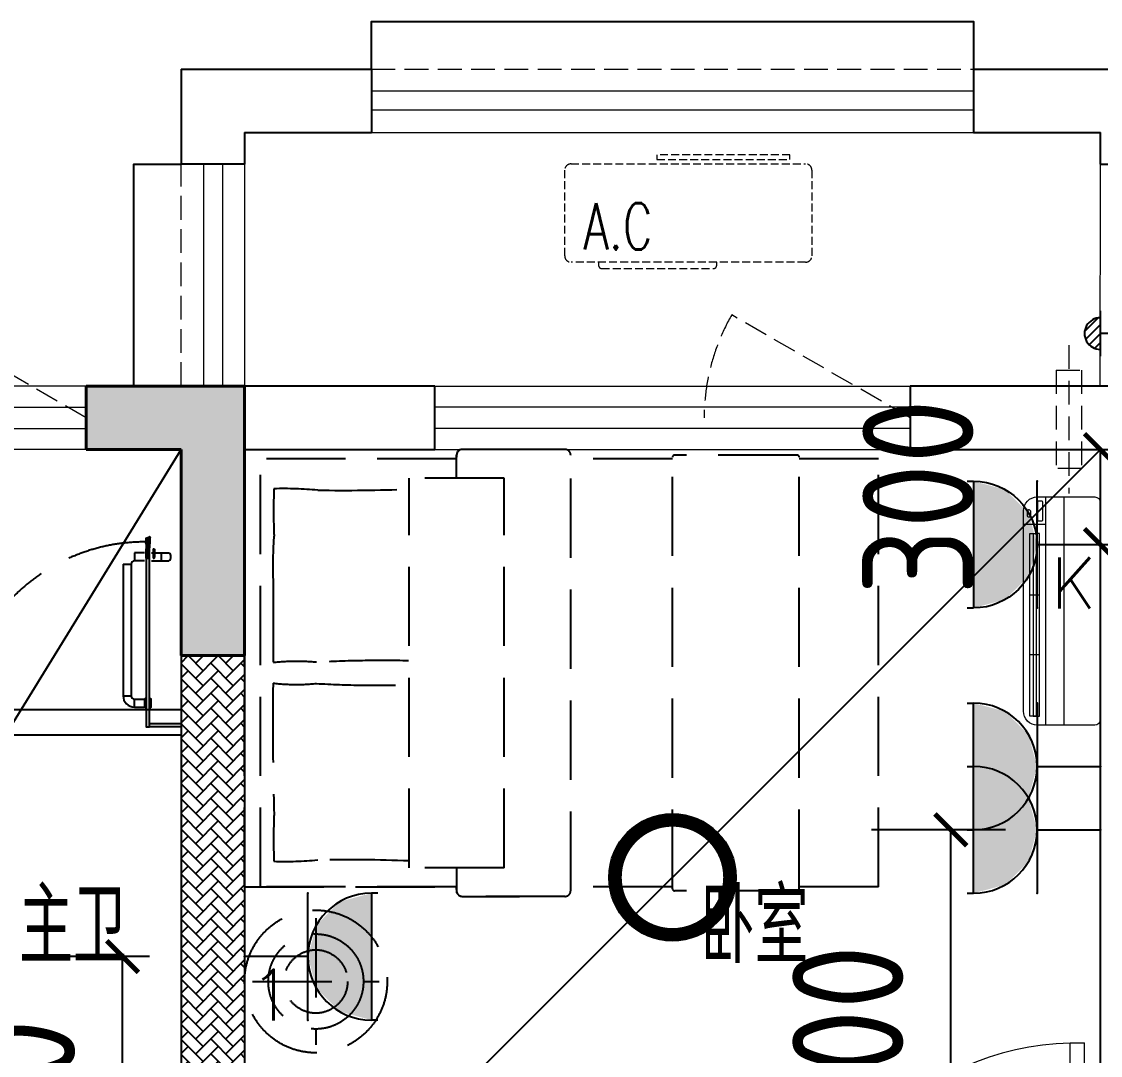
# Model space of a CAD drawing. Extents: x 3753737 to 4713801, y -857380 to 24339.
# Drawn here: x 4210310 to 4213713, y -702235 to -698973 of the extents above; entities that cross this region are included whole.
import ezdxf
from ezdxf.enums import TextEntityAlignment as Align

# ---------------------------------------------------------------- set-up
doc = ezdxf.new("R2010")
doc.units = 0
doc.header["$LTSCALE"] = 1000
doc.header["$MEASUREMENT"] = 0
for name, pattern in [('A户型$0$DASH', [0.35, 0.25, -0.1]), ('DASH', [0.35, 0.25, -0.1]), ('HIDDEN', [0.375, 0.25, -0.125])]:
    doc.linetypes.add(name, pattern=pattern)
doc.layers.get('0').update_dxf_attribs({"linetype": 'CONTINUOUS'})
doc.layers.get('Defpoints').update_dxf_attribs({"linetype": 'CONTINUOUS'})
for name, color, linetype in [('!!电气', 1, 'CONTINUOUS'), ('5fur', 175, 'CONTINUOUS'), ('EQUIP-插座', 3, 'CONTINUOUS'), ('EQUIP-照明', 3, 'CONTINUOUS'), ('IP-bath&kitchen-JOHNSON', 4, 'CONTINUOUS'), ('LVTRY', 252, 'CONTINUOUS'), ('P-bath&kitchen-JOHNSON', 4, 'CONTINUOUS'), ('VPIPE-凝结', 150, 'CONTINUOUS'), ('WALL', 252, 'CONTINUOUS'), ('保温', 6, 'CONTINUOUS'), ('看线', 185, 'CONTINUOUS')]:
    doc.layers.add(name, color=color, linetype=linetype)
for name, color, linetype, lineweight in [('COLUMN', 252, 'CONTINUOUS', 40), ('PUB_HATCH', 8, 'CONTINUOUS', 9), ('PUB_TEXT', 7, 'CONTINUOUS', 20), ('WINDOW', 146, 'CONTINUOUS', 20), ('平面-栏杆', 56, 'CONTINUOUS', 15), ('平面-看线', 252, 'CONTINUOUS', 15), ('平面-空调室内机', 176, 'CONTINUOUS', 9), ('平面-空调预留孔', 252, 'CONTINUOUS', 15)]:
    doc.layers.add(name, color=color, linetype=linetype, lineweight=lineweight)
doc.styles.add('_TCH_DIM', font='SIMPLEX', dxfattribs={"bigfont": 'GBCBIG'})
doc.styles.add('_TEL_DIM', font='SIMPLEX', dxfattribs={"width": 0.8, "height": 3.5, "bigfont": 'HZTXT'})
doc.styles.get("Standard").update_dxf_attribs({"font": 'gbenor.shx', "bigfont": 'gbcbig.shx'})
doc.dimstyles.get("Standard").update_dxf_attribs({"dimscale": 100, "dimtxt": 3.5, "dimasz": 1, "dimexe": 2.5, "dimexo": 3, "dimgap": 1.5, "dimtad": 1, "dimdec": 0, "dimzin": 0, "dimdsep": 46, "dimtxsty": 'Standard', "dimblk": 'ARCHTICK', "dimcen": 0.09, "dimadec": 0, "dimazin": 0, "dimtfac": 1, "dimtdec": 0, "dimtix": 1, "dimtmove": 2, "dimatfit": 3, "dimfxl": 1, "dimtolj": 1, "dimtzin": 0, "dimarcsym": 0})

# ---------------------------------------------------------------- blocks, each defined once
blk = doc.blocks.new('rrrrrrrrrrrra')
at = {"color": 8}
for p, q in [((252.6, 483.7), (-87.4, 483.7)), ((-112.4, 458.7), (-112.4, 324.3)), ((277.6, 324.3), (277.6, 458.7)), ((-112.4, 324.3), (-63.7, -103.4)), ((277.6, 324.3), (227.5, -115.6)), ((-59.1, 271.1), (224.3, 271.1)), ((-20.6, 232.4), (-34.2, 153.6)), ((185.8, 232.4), (-20.6, 232.4)), ((185.8, 232.4), (199.4, 153.6)), ((191.3, 200.5), (-26.1, 200.5))]:
    blk.add_line(p, q, dxfattribs=at)
for centre, radius, start, end in [((-87.4, 458.7), 25, 90, 180), ((252.6, 458.7), 25, 0, 90), ((-59.1, 324.3), 53.3, 180, 270), ((224.3, 324.3), 53.3, 270, 0), ((-322.6, 209.8), 293.8, 333.5369, 351.4828), ((487.8, 209.8), 293.8, 188.5172, 206.4631), ((149, -3.2), 224.1, 158.5202, 180), ((16.2, -3.2), 224.1, 0, 21.4798), ((83.8, -63.6), 152.8, 195.0773, 340.1181)]:
    blk.add_arc(centre, radius, start, end, dxfattribs=at)
blk = doc.blocks.new('A$C1E0F638F')
for points in [[(499.7, 435.1), (499.7, 85.1), (0, 85.1), (0, 435.1)], [(269.9, 30), (229.9, 30), (229.9, 195), (269.9, 195)], [(119.9, 0), (179.9, 0), (179.9, 60), (119.9, 60)], [(146.9, 55), (152.9, 55), (152.9, 5), (146.9, 5)], [(379.9, 0), (319.9, 0), (319.9, 60), (379.9, 60)], [(352.9, 55), (346.9, 55), (346.9, 5), (352.9, 5)], [(229.9, 30), (269.9, 30), (269.9, 10), (229.9, 10)]]:
    blk.add_lwpolyline(points, close=True)
blk.add_lwpolyline([(269.9, 60), (279.9, 60), (279.9, 0), (219.9, 0), (219.9, 60), (229.9, 60)])
blk.add_circle((249.9, 236.3), 26)
blk = doc.blocks.new('$lvtry$00000171')
for p, q in [((-74.2, 10.6), (-10.6, 74.2)), ((-69.8, -27.4), (27.4, 69.8)), ((-53, -53), (53, 53)), ((-27.4, -69.8), (69.8, 27.4)), ((10.6, -74.2), (74.2, -10.6))]:
    blk.add_line(p, q)
blk.add_circle((0, 0), 75)
blk.add_point((0, 0))
blk = doc.blocks.new('A$C5DCB2F21')
at = {"layer": 'IP-bath&kitchen-JOHNSON', "color": 8}
for p, q in [((73.6, 0), (-73.6, 0)), ((-10.5, -173.5), (-10.5, -49.3)), ((10.6, -173.5), (10.6, -49.3)), ((-68.3, -213.2), (-157.7, -275)), ((68.2, -213.2), (157.6, -275)), ((-0.1, -261.4), (-0.1, -424.7))]:
    blk.add_line(p, q, dxfattribs=at)
blk.add_lwpolyline([(73.6, 0), (73.6, -15.8), (-73.6, -15.8), (-73.6, 0)], dxfattribs=at)
for points in [[(-26.3, -30.7, -0.364142), (-37.8, -15.8, -0.020495)], [(-10.5, -49.4, 0.214893), (-26.3, -30.7, 7.649644)], [(10.6, -49.3, -0.21439), (26.3, -30.7, -7.649644)], [(26.3, -30.7, 0.364142), (37.8, -15.8, 0.020495)]]:
    blk.add_lwpolyline(points, format="xyb", dxfattribs=at)
blk.add_arc((0, -173.5), 10.5, 180, 0, dxfattribs=at)
for centre, major_axis, ratio, start_param, end_param in [((0, -181.3), (53.6, 0), 0.987577, 1.76809, 7.656688), ((0, -178.8), (-51, 0), 0.990052, -1.36297, 4.504563), ((0, -177.8), (-26.8, 0), 0.994812, -1.167677, 4.309269), ((-12.4, -164.7), (0, 1.43), 0.85, -1.570796, 4.712389), ((12.5, -164.7), (0, 1.43), 0.85, 4.712389, 10.995574), ((-12.4, -189.2), (0, 1.43), 0.85, 4.712389, 10.995574), ((12.5, -189.2), (0, 1.43), 0.85, 4.712389, 10.995574)]:
    blk.add_ellipse(centre, major_axis=major_axis, ratio=ratio, start_param=start_param, end_param=end_param, dxfattribs=at)
blk = doc.blocks.new('GDGDRGDGRD')
blk.add_hatch(color=252).paths.add_polyline_path([(491782.3, 524769), (491781.2, 524771.8), (491772.9, 524768.4), (491774, 524765.6)])
at = {"color": 252}
for p, q in [((491771.2, 524768.2), (491783, 524773.1)), ((491771.9, 524767.9), (491772.4, 524768.2)), ((491772, 524751.9), (491774.2, 524751.4)), ((491774.2, 524751.4), (491772.1, 524751.5)), ((491782.8, 524759.9), (491772.3, 524759.9)), ((491772.4, 524768.2), (491773.7, 524764.9)), ((491782.8, 524761.2), (491772.4, 524761.2)), ((491772.6, 524759.9), (491772.6, 524740.3)), ((491773.7, 524764.9), (491783, 524768.8)), ((491777.6, 524770.8), (491777.6, 524731.7)), ((491783.2, 524752), (491781, 524751.5)), ((491781, 524751.5), (491783.1, 524751.5)), ((491781.6, 524772), (491783.3, 524772.7)), ((491781.6, 524772), (491783, 524768.8)), ((491782.6, 524759.9), (491782.6, 524738.5))]:
    blk.add_line(p, q, dxfattribs=at)
for centre, radius, start, end in [((491783.7, 524755), 13.5, 155.1524, 208.9779), ((491771.6, 524767.3), 1, 111.5266, 175.7652), ((491791.1, 524766.6), 20.5, 177.9915, 196.9003), ((491772.1, 524767.5), 0.5, 112.733, 178.0542), ((491791.1, 524766.7), 19.5, 177.4658, 196.2484), ((491786.2, 524755.4), 14.6, 161.8973, 193.7147), ((491772.3, 524748.7), 0.5, 208.9779, 24.2283), ((491781.4, 524752.8), 9.42, 188.0154, 204.2283), ((491782.7, 524748.6), 0.5, 155.4186, 330.1502), ((491771.6, 524753.7), 11.7, 335.4186, 349.5177), ((491806.6, 524764.1), 24, 160.7609, 187.0487), ((491771.3, 524755.4), 12.4, 343.9451, 21.3478), ((491783.4, 524772), 1.17, 340.0401, 112.533), ((491771.5, 524755), 13.4, 330.1502, 25.0815), ((491783.5, 524772.2), 0.5, 340.7609, 112.533), ((491803.9, 524764.6), 20.6, 160.0401, 190.8473)]:
    blk.add_arc(centre, radius, start, end, dxfattribs=at)
blk.add_open_spline([(491772.6, 524740.3), (491773.5, 524739.5), (491775.3, 524737.9), (491778.5, 524741.7), (491781, 524739.7), (491782.6, 524738.5)], degree=3, knots=[0, 0, 0, 0, 3.066329, 6.218313, 11.124135, 11.124135, 11.124135, 11.124135])
at = {"layer": 'IP-bath&kitchen-JOHNSON', "color": 252}
for p, q in [((490532.6, 524228.1), (491882.6, 524228.1)), ((490532.6, 524193.1), (491182.6, 524193.1)), ((490532.6, 524183.1), (491182.6, 524183.1)), ((491182.6, 524183.1), (491182.6, 524193.1)), ((491882.6, 524183.1), (491782.6, 524183.1)), ((491782.6, 524173.1), (491782.6, 524183.1)), ((491882.6, 524173.1), (491782.6, 524173.1)), ((490532.6, 524148.1), (491882.6, 524148.1))]:
    blk.add_line(p, q, dxfattribs=at)
for points in [[(490532.6, 525048.5), (490532.6, 524148.1), (490282.6, 524148.1)], [(490482.6, 525048.5), (490482.6, 524248.1), (490282.6, 524248.1)]]:
    blk.add_lwpolyline(points, dxfattribs=at)
at = {"layer": 'LVTRY', "color": 252}
blk.add_lwpolyline([(490882.6, 522448.5), (490282.6, 522448.5), (490282.6, 523348.5), (490882.6, 523348.5)], close=True, dxfattribs=at)
at = {"layer": 'P-bath&kitchen-JOHNSON', "color": 252}
for p, q in [((491735.2, 524722.6), (491735.2, 524697.2)), ((491766.9, 524722.6), (491735.2, 524722.6)), ((491772.5, 524735.5), (491778.8, 524735.5)), ((491772.5, 524705.5), (491772.5, 524735.5)), ((491775.4, 524735.5), (491777.7, 524733.2)), ((491775.4, 524716.5), (491775.4, 524735.5)), ((491775.4, 524724.6), (491775.4, 524705.5)), ((491777.7, 524718), (491777.7, 524733.2)), ((491777.7, 524718), (491777.7, 524707.8)), ((491778.8, 524735.5), (491780.5, 524733.8)), ((491778.8, 524733.2), (491778.8, 524735.5)), ((491780.5, 524733.2), (491780.5, 524733.8)), ((491788.8, 524722.6), (491843.5, 524722.6)), ((491794.2, 524735.5), (491797.1, 524735.5)), ((491794.2, 524735.5), (491794.2, 524705.5)), ((491797.1, 524735.5), (491799.4, 524733.2)), ((491797.1, 524735.5), (491797.1, 524718.1)), ((491797.1, 524705.5), (491797.1, 524723)), ((491799.4, 524707.9), (491799.4, 524733.2)), ((491820.4, 524697.2), (491820.4, 524722.6)), ((491699.5, 524686.9), (491699.5, 524271.2)), ((491699.5, 524686.9), (491724.8, 524686.9)), ((491724.8, 524686.9), (491724.8, 524271.2)), ((491766.9, 524697.2), (491735.2, 524697.2)), ((491772.5, 524705.5), (491778.8, 524705.5)), ((491775.4, 524705.5), (491777.7, 524707.8)), ((491778.8, 524707.8), (491778.8, 524705.5)), ((491778.8, 524705.5), (491780.5, 524707.3)), ((491780.5, 524707.8), (491780.5, 524707.3)), ((491788.8, 524697.2), (491843.5, 524697.2)), ((491794.2, 524705.5), (491797.1, 524705.5)), ((491797.1, 524705.5), (491799.4, 524707.9)), ((491699.5, 524271.2), (491724.8, 524271.2)), ((491735.2, 524235.5), (491735.2, 524260.8)), ((491735.2, 524260.8), (491766.9, 524260.8)), ((491735.2, 524235.5), (491766.9, 524235.5)), ((491769.2, 524263.1), (491766.9, 524260.8)), ((491766.9, 524260.8), (491766.9, 524235.5)), ((491769.2, 524233.2), (491766.9, 524235.5)), ((491769.2, 524263.1), (491769.2, 524233.2)), ((491772, 524263.1), (491769.2, 524263.1)), ((491772, 524233.2), (491769.2, 524233.2)), ((491772, 524263.1), (491772, 524233.2)), ((491783.6, 524263.1), (491786.4, 524263.1)), ((491783.6, 524233.2), (491783.6, 524263.1)), ((491783.6, 524233.2), (491786.4, 524233.2)), ((491786.4, 524233.2), (491786.4, 524263.1)), ((491786.4, 524263.1), (491788.2, 524261.4)), ((491788.2, 524234.9), (491788.2, 524261.4))]:
    blk.add_line(p, q, dxfattribs=at)
blk.add_lwpolyline([(491782.6, 524173.1), (491782.6, 524759.9), (491772.6, 524759.9), (491772.6, 524173.2)], close=True, dxfattribs=at)
at = {"layer": 'P-bath&kitchen-JOHNSON', "color": 252, "linetype": 'DASH'}
blk.add_arc((491768.7, 524170.7), 586.2, 89.7967, 179.3922, dxfattribs=at)
at = {"layer": 'P-bath&kitchen-JOHNSON', "color": 252}
blk.add_arc((491834.9, 524709.9), 15.3, 304.053, 55.9616, dxfattribs=at)
for centre, major_axis, start_param, end_param in [((491735.2, 524686.9), (0, 10.4), 0, 1.570796), ((491735.2, 524271.2), (0, 35.7), 1.570796, 3.141593), ((491735.2, 524271.2), (0, 10.4), 1.570796, 3.141593)]:
    blk.add_ellipse(centre, major_axis=major_axis, ratio=1, start_param=start_param, end_param=end_param, dxfattribs=at)
at = {"layer": 'IP-bath&kitchen-JOHNSON', "color": 252, "rotation": 90.008488524447}
blk.add_blockref('A$C5DCB2F21', (490532.6, 524673.5), dxfattribs=at)
at = {"layer": 'LVTRY', "color": 252, "xscale": -0.6666666667107826, "yscale": 0.6666666667107826}
for p in [(490662.6, 524918.5), (490412.6, 524018.5)]:
    blk.add_blockref('$lvtry$00000171', p, dxfattribs=at)
at = {"layer": 'LVTRY', "color": 252, "extrusion": (0, 0, -1), "xscale": -1, "zscale": -1, "rotation": 270}
blk.add_blockref('rrrrrrrrrrrra', (-490766.3, 523665.7), dxfattribs=at)
at = {"layer": 'LVTRY', "color": 252, "xscale": -1, "rotation": 270}
blk.add_blockref('A$C1E0F638F', (490347.5, 522648.8), dxfattribs=at)
blk = doc.blocks.new('GFDGFSDFGD')
at = {"layer": 'PUB_HATCH'}
blk.add_hatch(color=256, dxfattribs=at).paths.add_polyline_path([(422016.7, 373023.7), (422016.7, 372823.7), (422316.6, 372823.7), (422316.6, 372173.7), (422516.6, 372173.7), (422516.6, 373023.7)])
at = {"layer": 'COLUMN', "color": 252}
for p, q in [((422016.7, 373023.7), (422016.7, 372823.7)), ((422516.6, 373023.7), (422016.7, 373023.7)), ((422516.6, 372173.7), (422516.6, 373023.7)), ((422016.7, 372823.7), (422316.6, 372823.7)), ((422316.6, 372823.7), (422316.6, 372173.7)), ((422316.6, 372173.7), (422516.6, 372173.7))]:
    blk.add_line(p, q, dxfattribs=at)
blk = doc.blocks.new('A$C001338C2')
at = {"color": 8}
for p, q in [((845, 303.6), (55, 303.6)), ((109.1, 214.8), (109.1, 303.6)), ((0, 248.6), (0, 22)), ((900, 22), (900, 248.6)), ((22, 0), (878, 0))]:
    blk.add_line(p, q, dxfattribs=at)
at = {"color": 8, "lineweight": 5}
for p, q in [((864.6, 278.7), (144.5, 278.7)), ((144.5, 278.7), (144.5, 265.8)), ((387, 278.7), (144.5, 278.7)), ((144.5, 278.7), (144.5, 252.9)), ((144.5, 265.8), (864.6, 265.8)), ((387, 239.9), (387, 278.7)), ((864.6, 278.7), (622, 278.7)), ((622, 278.7), (622, 239.9)), ((864.6, 252.9), (864.6, 278.7)), ((864.6, 265.8), (864.6, 239.9)), ((900, 214.8), (0, 214.8)), ((144.5, 239.9), (144.5, 252.9)), ((144.5, 252.9), (864.6, 252.9)), ((864.6, 239.9), (144.5, 239.9)), ((622, 239.9), (387, 239.9)), ((900, 143.2), (0, 143.2))]:
    blk.add_line(p, q, dxfattribs=at)
at = {"color": 8}
for points in [[(73.1, 275), (56.8, 275, -0.414214), (51.3, 280.5), (51.3, 283.4, -0.414214), (56.8, 288.9), (73.1, 288.9, -0.414214), (78.6, 283.4), (78.6, 280.5, -0.414214)], [(89.2, 226.4), (22.2, 226.4, -0.414214), (16.7, 231.9), (16.7, 243.1, -0.414214), (22.2, 248.6), (89.2, 248.6, -0.414214), (94.7, 243.1), (94.7, 231.9, -0.414214)]]:
    blk.add_lwpolyline(points, format="xyb", close=True, dxfattribs=at)
for centre, radius, start, end in [((55, 248.6), 55, 90, 180), ((845, 248.6), 55, 360, 90), ((22, 22), 22, 180, 270), ((878, 22), 22, 270, 360)]:
    blk.add_arc(centre, radius, start, end, dxfattribs=at)
blk = doc.blocks.new('dongkong')
at = {"layer": '平面-空调预留孔', "color": 8, "linetype": 'HIDDEN', "ltscale": 0.3}
for p, q in [((-603796, 210899.9), (-603796, 210431.5)), ((-603836, 210821), (-603836, 210510.8)), ((-603836, 210821), (-603756, 210821)), ((-603756, 210821), (-603756, 210510.8))]:
    blk.add_line(p, q, dxfattribs=at)
blk.add_lwpolyline([(-603756, 210510.8), (-603836, 210510.8)], dxfattribs=at)
blk = doc.blocks.new('rtyryrtyeeretee')
at = {"layer": '平面-空调预留孔', "color": 252, "linetype": 'DASH', "ltscale": 0.1}
for p, q in [((669748.9, 343882), (669748.9, 343872)), ((669758.9, 343862), (670111.7, 343862)), ((670121.7, 343872), (670121.7, 343882))]:
    blk.add_line(p, q, dxfattribs=at)
blk.add_lwpolyline([(670402, 343882), (669662, 343882, -0.414214), (669642, 343902), (669642, 344172, -0.414214), (669662, 344192), (670402, 344192, -0.414214), (670422, 344172), (670422, 343902, -0.414214)], format="xyb", close=True, dxfattribs=at)
blk.add_lwpolyline([(670352.8, 344221.1), (669933, 344221.1), (669933, 344206), (670352.8, 344206)], close=True, dxfattribs=at)
for centre, start, end in [((669758.9, 343872), 180, 270), ((670111.7, 343872), 270, 0)]:
    blk.add_arc(centre, 10, start, end, dxfattribs=at)
at = {"layer": '平面-空调预留孔', "color": 252, "linetype": 'DASH', "ltscale": 0.1, "style": '_TCH_DIM', "width": 0.705882}
blk.add_text('A.C', height=146.88, dxfattribs=at).set_placement((669701.4, 343921.6))
blk = doc.blocks.new('A$C7A951E79')
at = {"layer": 'LVTRY'}
for p, q in [((0, -71.2), (0, 71.5)), ((-7.1, 49.5), (-49.5, 7.1)), ((0, 28.3), (-46.5, -18.3)), ((0, 0), (-35.4, -35.4)), ((0, -28.3), (-18.3, -46.5))]:
    blk.add_line(p, q, dxfattribs=at)
blk.add_arc((0, 0.2), 49.9, 89.9757, 269.9757, dxfattribs=at)
blk.add_point((0, 0), dxfattribs=at)
blk = doc.blocks.new('A$C42425DA4')
blk.add_blockref('A$C7A951E79', (0, 0))
blk = doc.blocks.new('FGDGDGRDGRRD')
at = {"layer": '5fur', "color": 252, "linetype": 'A户型$0$DASH'}
for p, q in [((421904.6, 370545.9, 0), (421902.2, 370528.3, 0)), ((421904.6, 370545.9, 0), (421902.2, 370528.3, 0)), ((421903.7, 370468.3, 0), (421903.7, 370540.3, 0)), ((421903.7, 370468.3, 0), (421903.7, 370540.3, 0)), ((421906.6, 370552, 0), (421904.6, 370545.9, 0)), ((421906.6, 370552, 0), (421904.6, 370545.9, 0)), ((421913.2, 370556.9, 0), (421906.6, 370552, 0)), ((421913.2, 370556.9, 0), (421906.6, 370552, 0)), ((421921.7, 370558.3, 0), (421913.2, 370556.9, 0)), ((421921.7, 370558.3, 0), (421913.2, 370556.9, 0)), ((422102.6, 370558.3, 0), (421921.7, 370558.3, 0)), ((422245.7, 370558.3, 0), (421921.7, 370558.3, 0)), ((422102.6, 370558.3, 0), (421921.7, 370558.3, 0)), ((422245.7, 370558.3, 0), (421921.7, 370558.3, 0)), ((422263.7, 369166.3, 0), (422263.7, 370540.3, 0)), ((422263.7, 369166.3, 0), (422263.7, 370540.3, 0)), ((422584.8, 369172.3, 0), (422584.8, 370534.3, 0)), ((422584.8, 369172.3, 0), (422584.8, 370534.3, 0)), ((422978.8, 370540.3, 0), (422590.8, 370540.3, 0)), ((422978.8, 370540.3, 0), (422590.8, 370540.3, 0)), ((422984.8, 369172.3, 0), (422984.8, 370534.3, 0)), ((422984.8, 369172.3, 0), (422984.8, 370534.3, 0)), ((421234.8, 370528.3, 0), (421234.8, 369178.3, 0)), ((421234.8, 369178.3, 0), (421234.8, 370528.3, 0)), ((421903.7, 370528.3, 0), (421234.8, 370528.3, 0)), ((421234.8, 370528.3, 0), (421234.8, 369178.3, 0)), ((421234.8, 369178.3, 0), (421234.8, 370528.3, 0)), ((421903.7, 370528.3, 0), (421234.8, 370528.3, 0)), ((421284.8, 369178.3, 0), (421284.8, 370528.3, 0)), ((421284.8, 369178.3, 0), (421284.8, 370528.3, 0)), ((422584.8, 370528.3, 0), (422263.7, 370528.3, 0)), ((422584.8, 370528.3, 0), (422263.7, 370528.3, 0)), ((423234.8, 370528.3, 0), (422984.8, 370528.3, 0)), ((423234.8, 370528.3, 0), (422984.8, 370528.3, 0)), ((423234.8, 369178.3, 0), (423234.8, 370528.3, 0)), ((423234.8, 369178.3, 0), (423234.8, 370528.3, 0)), ((421753.7, 369238.3, 0), (421753.7, 370468.3, 0)), ((422053.7, 370468.3, 0), (421753.7, 370468.3, 0)), ((421753.7, 369238.3, 0), (421753.7, 370468.3, 0)), ((422053.7, 370468.3, 0), (421753.7, 370468.3, 0)), ((422053.7, 369238.3, 0), (422053.7, 370468.3, 0)), ((422053.7, 369238.3, 0), (422053.7, 370468.3, 0)), ((422053.7, 369238.3, 0), (421753.7, 369238.3, 0)), ((422053.7, 369238.3, 0), (421753.7, 369238.3, 0)), ((421903.7, 369238.3, 0), (421903.7, 369166.3, 0)), ((421903.7, 369238.3, 0), (421903.7, 369166.3, 0)), ((421234.8, 369178.3, 0), (421902.4, 369178.3, 0)), ((421903.7, 369178.3, 0), (421234.8, 369178.3, 0)), ((421234.8, 369178.3, 0), (421902.4, 369178.3, 0)), ((421903.7, 369178.3, 0), (421234.8, 369178.3, 0)), ((421902.4, 369178.3, 0), (421903.7, 369159.4, 0)), ((421902.4, 369178.3, 0), (421903.7, 369159.4, 0)), ((422584.8, 369178.3, 0), (422263.7, 369178.3, 0)), ((422584.8, 369178.3, 0), (422263.7, 369178.3, 0)), ((423234.8, 369178.3, 0), (422984.8, 369178.3, 0)), ((423234.8, 369178.3, 0), (422984.8, 369178.3, 0)), ((421903.7, 369159.4, 0), (421911.4, 369150.7, 0)), ((421903.7, 369159.4, 0), (421911.4, 369150.7, 0)), ((421911.4, 369150.7, 0), (421921.7, 369148.3, 0)), ((421911.4, 369150.7, 0), (421921.7, 369148.3, 0)), ((421921.7, 369148.3, 0), (422102.6, 369148.3, 0)), ((422245.7, 369148.3, 0), (421921.7, 369148.3, 0)), ((421921.7, 369148.3, 0), (422102.6, 369148.3, 0)), ((422245.7, 369148.3, 0), (421921.7, 369148.3, 0)), ((422102.6, 369148.3, 0), (422102.6, 369148.3, 0)), ((422102.6, 369148.3, 0), (422102.6, 369148.3, 0)), ((422978.8, 369166.3, 0), (422590.8, 369166.3, 0)), ((422978.8, 369166.3, 0), (422590.8, 369166.3, 0)), ((421459.8, 369079.8, 0), (421459.8, 368679.8, 0)), ((421459.8, 369079.8, 0), (421459.8, 368679.8, 0)), ((421259.8, 368879.8, 0), (421659.8, 368879.8, 0)), ((421259.8, 368879.8, 0), (421659.8, 368879.8, 0))]:
    blk.add_line(p, q, dxfattribs=at)
for radius in [225, 225, 150, 150, 100, 100]:
    blk.add_circle((421459.8, 368879.8, 0), radius, dxfattribs=at)
for centre, radius, start, end in [((421921.7, 370540.3, 0), 18, 90, 180), ((421921.7, 370540.3, 0), 18, 90, 180), ((422245.7, 370540.3, 0), 18, 0, 90), ((422245.7, 370540.3, 0), 18, 0, 90), ((422590.8, 370534.3, 0), 6, 90, 180), ((422590.8, 370534.3, 0), 6, 90, 180), ((422978.8, 370534.3, 0), 6, 0, 90), ((422978.8, 370534.3, 0), 6, 0, 90), ((423258.5, 370367.9, 0), 1932.2, 178.0298, 182.4617), ((423258.5, 370367.9, 0), 1932.2, 178.0298, 182.4617), ((421359, 369281.5, 0), 1153.3, 84.6984, 91.5682), ((421359, 369281.5, 0), 1153.3, 84.6984, 91.5682), ((421547, 376047.9, 0), 5618.6, 269.1694, 272.1087), ((421547, 376047.9, 0), 5618.6, 269.1694, 272.1087), ((422496.6, 370190.8, 0), 1172.7, 175.1312, 182.6325), ((422496.6, 370190.8, 0), 1172.7, 175.1312, 182.6325), ((459042, 370006.5, 0), 37717.1, 179.80183, 180.18357), ((459042, 370006.5, 0), 37717.1, 179.80183, 180.18357), ((421398.8, 369228, 0), 661.8, 84.5772, 96.3929), ((421398.8, 369228, 0), 661.8, 84.5772, 96.3929), ((421667.4, 366181.2, 0), 3711.3, 88.6942, 93.1822), ((421667.4, 366181.2, 0), 3711.3, 88.6942, 93.1822), ((431005.4, 369689.3, 0), 9681.5, 179.21982, 181.6941), ((431005.4, 369689.3, 0), 9681.5, 179.21982, 181.6941), ((421398.8, 370478.7, 0), 661.8, 263.5802, 275.4228), ((421398.8, 370478.7, 0), 661.8, 263.5802, 275.4228), ((421667.4, 373525.5, 0), 3711.3, 266.8178, 271.3058), ((421667.4, 373525.5, 0), 3711.3, 266.8178, 271.3058), ((423258.5, 369325.4, 0), 1932.2, 177.5383, 181.9702), ((423258.5, 369325.4, 0), 1932.2, 177.5383, 181.9702), ((421359, 370411.8, 0), 1153.3, 268.4318, 275.3016), ((421359, 370411.8, 0), 1153.3, 268.4318, 275.3016), ((421547, 363645.5, 0), 5618.6, 87.8913, 90.8306), ((421547, 363645.5, 0), 5618.6, 87.8913, 90.8306), ((422590.8, 369172.3, 0), 6, 180, 270), ((422590.8, 369172.3, 0), 6, 180, 270), ((422978.8, 369172.3, 0), 6, 270, 0), ((422978.8, 369172.3, 0), 6, 270, 0), ((421921.7, 369166.3, 0), 18, 180, 270), ((421921.7, 369166.3, 0), 18, 180, 270), ((422245.7, 369166.3, 0), 18, 270, 0), ((422245.7, 369166.3, 0), 18, 270, 0)]:
    blk.add_arc(centre, radius, start, end, dxfattribs=at)
blk = doc.blocks.new('$WINLIB2D$00000001')
at = {"color": 0}
for points in [[(-0.5, 0.5), (-0.5, -0.5)], [(-0.5, 0.5), (0.5, 0.5)], [(0.5, -0.5), (0.5, 0.5)], [(0.5, 0.1667), (-0.5, 0.1667)], [(0.5, -0.1667), (-0.5, -0.1667)], [(-0.5, -0.5), (0.5, -0.5)]]:
    blk.add_lwpolyline(points, dxfattribs=at)
blk = doc.blocks.new('$DorLib2D$00000001')
for p, q in [((0.45, 0.975), (0.5, 0.975)), ((0.45, 0), (0.45, 0.975)), ((0.5, 0), (0.5, 0.975)), ((0.5, 0), (0.45, 0))]:
    blk.add_line(p, q)
at = {"lineweight": 13}
blk.add_arc((0.475, 0), 0.975, 91.4693, 180, dxfattribs=at)
blk = doc.blocks.new('A$C1C403CBE')
at = {"layer": '保温', "linetype": 'ByBlock', "ltscale": 10}
h = blk.add_hatch(dxfattribs=at)
h.set_pattern_fill('AR-HBONE', color=252, scale=55)
h.set_pattern_definition([(45, (-420616.58, -363823.725), (0, 47.4157523), [100.584, -33.528]), (135, (-420592.87, -363800.017), (3e-15, 47.4157523), [100.584, -33.528])])
h.paths.add_polyline_path([(1900.1, 6200), (1900.1, 8350), (1700.1, 8350), (1700.1, 6200)])
at = {"layer": 'VPIPE-凝结', "color": 252, "ltscale": 0.1}
blk.add_line((4910, 9365.5), (4599.8, 9365.5), dxfattribs=at)
at = {"layer": 'WALL', "color": 252}
for p, q in [((1700, 10200), (1700, 9900)), ((1700, 10200), (2300, 10200)), ((2300, 10200), (2300, 10000)), ((4200, 10200), (4800, 10200)), ((4200, 10200), (4200, 10000)), ((1900, 10000), (1900, 9900)), ((1900, 10000), (2300, 10000)), ((4200, 10000), (4600, 10000)), ((4600, 9900), (4600, 10000)), ((1900, 9900), (1700, 9900)), ((4600, 9900), (4800, 9900)), ((1800, 9200), (1400.1, 9200)), ((1400.1, 9200), (1400.1, 9000)), ((2500, 9200), (1800, 9200)), ((2500, 9000), (2500, 9200)), ((4700, 9200), (4000, 9200)), ((4000, 9200), (4000, 9000)), ((1400.1, 9000), (1700, 9000)), ((1700, 9000), (1700, 6400)), ((1900, 9000), (2500, 9000)), ((1900, 9000), (1900, 6300)), ((4000, 9000), (4600, 9000)), ((4600, 6300), (4600, 9000))]:
    blk.add_line(p, q, dxfattribs=at)
at = {"layer": 'WINDOW', "color": 252, "linetype": 'DASH', "ltscale": 0.3}
for points in [[(4000, 9100), (3436.9, 9424.6, 0.131485), (3350, 9100)], [(1400.1, 9100), (1010.3, 9324.9, 0.131605), (950.1, 9100)]]:
    blk.add_lwpolyline(points, format="xyb", dxfattribs=at)
at = {"layer": '平面-栏杆', "color": 252}
for points in [[(4200, 10130), (2300, 10130.3)], [(4200, 10070), (2300, 10070.3)], [(1770.3, 9900), (1770, 9200)], [(1830.3, 9900), (1830, 9200)]]:
    blk.add_lwpolyline(points, dxfattribs=at)
at = {"layer": '平面-看线', "color": 252, "linetype": 'DASH', "ltscale": 0.3}
blk.add_line((1700, 9200), (1700.3, 9900), dxfattribs=at)
at = {"layer": '平面-看线', "color": 252}
blk.add_line((4599.7, 9200), (4600, 9900), dxfattribs=at)
at = {"layer": '平面-看线', "color": 252, "linetype": 'DASH', "ltscale": 0.3}
blk.add_lwpolyline([(2300, 10200), (4200, 10200)], dxfattribs=at)
at = {"layer": '平面-看线', "color": 252}
for points in [[(2300, 10000), (4200, 10000)], [(1900.3, 9900), (1900, 9200)]]:
    blk.add_lwpolyline(points, dxfattribs=at)
at = {"layer": '看线', "color": 252, "ltscale": 0.5}
for points in [[(2300, 10200), (2300, 10350), (4200, 10350), (4200, 10200)], [(1550.3, 9200), (1550.3, 9900), (1700.3, 9900)]]:
    blk.add_lwpolyline(points, dxfattribs=at)
at = {"color": 252}
for name, p in [('GFDGFSDFGD', (-420616.6, -363823.7)), ('rtyryrtyeeretee', (-666732.1, -334291)), ('A$C42425DA4', (4599.8, 9365.5)), ('GDGDRGDGRD', (-490182.5, -516048.5))]:
    blk.add_blockref(name, p, dxfattribs=at)
blk.add_blockref('FGDGDGRDGRRD', (-419334.8, -361558.3))
at = {"layer": 'WINDOW', "color": 252}
for name, p, xscale, yscale, zscale, rotation in [('$WINLIB2D$00000001', (950.1, 9100), -900, -200, -900, 359.9999999964871), ('$WINLIB2D$00000001', (3250, 9100), 1500, -200, 1500, 359.9999999969686), ('$DorLib2D$00000001', (4100, 6250), 900, 900, 900, 3.223884863770534e-09)]:
    blk.add_blockref(name, p, dxfattribs=dict(at, xscale=xscale, yscale=yscale, zscale=zscale, rotation=rotation))
at = {"layer": '平面-空调室内机', "color": 252, "ltscale": 0.3}
blk.add_blockref('dongkong', (608296.2, -201570.7), dxfattribs=at)
at = {"layer": '平面-空调预留孔', "color": 252, "xscale": -0.8000000000465648, "yscale": 0.8000000000465648, "zscale": 0.8000000000465646, "rotation": 89.99999976656984}
blk.add_blockref('A$C001338C2', (4600, 8850.3), dxfattribs=at)
at = {"layer": 'PUB_TEXT', "color": 252}
for s, p in [('主卫', (1188.7, 7377.8)), ('卧室', (3338.7, 7377.8, 0))]:
    blk.add_text(s, height=236.31, dxfattribs=at).set_placement(p)
blk = doc.blocks.new('$equip$00001150')
at = {"const_width": 0.1}
blk.add_lwpolyline([(-0.45, 0, 1), (0.45, 0, 1)], format="xyb", close=True, dxfattribs=at)
blk.add_circle((0, 0), 0.5)
at = {"flags": 9}
blk.add_attdef('A', (0, 0), '', height=0.00002, dxfattribs=at)
blk = doc.blocks.new('_ArchTick')
at = {"color": 0, "linetype": 'ByBlock', "const_width": 0.15}
blk.add_lwpolyline([(-0.5, -0.5), (0.5, 0.5)], dxfattribs=at)
blk = doc.blocks.new('*D191')
at = {"layer": '!!电气', "color": 0, "lineweight": -2, "transparency": 16777216}
for p, q in [((4213575.4, -700322.9), (4213963.4, -700322.9)), ((4213713.4, -700622.9), (4213713.4, -700322.9)), ((4213575.4, -700622.9), (4213963.4, -700622.9))]:
    blk.add_line(p, q, dxfattribs=at)
at = {"layer": 'Defpoints', "color": 0, "transparency": 16777216}
for p in [(4213275.4, -700322.9), (4213713.4, -700322.9), (4213275.4, -700622.9)]:
    blk.add_point(p, dxfattribs=at)
at = {"layer": '!!电气', "color": 0, "lineweight": -2, "transparency": 16777216, "xscale": 100, "yscale": 100, "zscale": 100}
for p, rotation in [((4213713.4, -700322.9), 90), ((4213713.4, -700622.9), 270)]:
    blk.add_blockref('_ArchTick', p, dxfattribs=dict(at, rotation=rotation))
at = {"layer": '!!电气', "color": 0, "transparency": 16777216, "insert": (4213137.7, -700472.9), "char_height": 350, "attachment_point": 5, "rotation": 90}
blk.add_mtext('\\A1;300', dxfattribs=at)
blk = doc.blocks.new('$equip$00001764')
for p, q in [((-0.5, 1.05), (-0.5, 1)), ((0.5, 1.05), (0.5, 1)), ((-0.5, 1), (0.5, 1)), ((0.5, 0.5), (-0.5, 0.5)), ((0, 0.5), (0, 0))]:
    blk.add_line(p, q)
blk.add_arc((0, 1), 0.5, 180, 0)
for p in [(-0.5, 0.5), (0.5, 0.5), (0, 0)]:
    blk.add_point(p)
for points in [[(0.433, 0.75), (-0.433, 0.75), (0.5, 1), (-0.5, 1)], [(0.25, 0.567), (-0.25, 0.567), (0.433, 0.75), (-0.433, 0.75)], [(0, 0.5), (0, 0.5), (0.25, 0.567), (-0.25, 0.567)]]:
    blk.add_solid(points)
at = {"color": 7, "style": '_TEL_DIM'}
blk.add_attdef('$TEXT$', text='', height=0.4, dxfattribs=at).set_placement((0.3031, 0.211), align=Align.MIDDLE_CENTER)
at = {"color": 7, "style": '_TEL_DIM', "flags": 1}
blk.add_attdef('A', text='', height=0.00002, dxfattribs=at).set_placement((0, 0), align=Align.MIDDLE_CENTER)
blk = doc.blocks.new('*D192')
at = {"layer": '!!电气', "color": 0, "lineweight": -2, "transparency": 16777216}
for p, q in [((4210713.4, -701922.9), (4210378.8, -701922.9)), ((4210628.8, -703022.9), (4210628.8, -701922.9)), ((4210713.4, -703022.9), (4210378.8, -703022.9))]:
    blk.add_line(p, q, dxfattribs=at)
at = {"layer": 'Defpoints', "color": 0, "transparency": 16777216}
for p in [(4210628.8, -701922.9), (4211013.4, -701922.9), (4211013.4, -703022.9)]:
    blk.add_point(p, dxfattribs=at)
at = {"layer": '!!电气', "color": 0, "lineweight": -2, "transparency": 16777216, "xscale": 100, "yscale": 100, "zscale": 100}
for p, rotation in [((4210628.8, -701922.9), 90), ((4210628.8, -703022.9), 270)]:
    blk.add_blockref('_ArchTick', p, dxfattribs=dict(at, rotation=rotation))
at = {"layer": '!!电气', "color": 0, "transparency": 16777216, "insert": (4210303.8, -702472.9), "char_height": 350, "attachment_point": 5, "rotation": 90}
blk.add_mtext('\\A1;1100', dxfattribs=at)
blk = doc.blocks.new('*D193')
at = {"layer": '!!电气', "color": 0, "lineweight": -2, "transparency": 16777216}
for p, q in [((4213413.5, -701522.9), (4212991.6, -701522.9)), ((4213241.6, -703022.9), (4213241.6, -701522.9)), ((4213413.5, -703022.9), (4212991.6, -703022.9))]:
    blk.add_line(p, q, dxfattribs=at)
at = {"layer": 'Defpoints', "color": 0, "transparency": 16777216}
for p in [(4213241.6, -701522.9), (4213713.5, -701522.9), (4213713.5, -703022.9)]:
    blk.add_point(p, dxfattribs=at)
at = {"layer": '!!电气', "color": 0, "lineweight": -2, "transparency": 16777216, "xscale": 100, "yscale": 100, "zscale": 100}
for p, rotation in [((4213241.6, -701522.9), 90), ((4213241.6, -703022.9), 270)]:
    blk.add_blockref('_ArchTick', p, dxfattribs=dict(at, rotation=rotation))
at = {"layer": '!!电气', "color": 0, "transparency": 16777216, "insert": (4212916.6, -702272.9), "char_height": 350, "attachment_point": 5, "rotation": 90}
blk.add_mtext('\\A1;1500', dxfattribs=at)
blk = doc.blocks.new('$equip$00001237')
for p, q in [((-0.5, 1.05), (-0.5, 1)), ((0.5, 1.05), (0.5, 1)), ((-0.5, 1), (0.5, 1)), ((0.5, 0.5), (-0.5, 0.5)), ((0, 0.5), (0, 0))]:
    blk.add_line(p, q)
blk.add_arc((0, 1), 0.5, 180, 0)
for p in [(0, 1), (-0.5, 0.5), (0.5, 0.5), (0, 0)]:
    blk.add_point(p)
for points in [[(0.433, 0.75), (-0.433, 0.75), (0.5, 1), (-0.5, 1)], [(0.25, 0.567), (-0.25, 0.567), (0.433, 0.75), (-0.433, 0.75)], [(0, 0.5), (0, 0.5), (0.25, 0.567), (-0.25, 0.567)]]:
    blk.add_solid(points)
at = {"flags": 9}
blk.add_attdef('A', (0, 0), '', height=0.00002, dxfattribs=at)

msp = doc.modelspace()

# ---------------------------------------------------------------- linework, layer by layer
at = {"layer": '!!电气'}
for points in [[(4209213.5, -702922.9), (4210813.4, -700322.9)], [(4211013.4, -703022.9), (4213713.4, -700322.9)]]:
    msp.add_lwpolyline(points, dxfattribs=at)

# ---------------------------------------------------------------- block references
msp.add_blockref('A$C1C403CBE', (4209113.4, -709322.9), dxfattribs=at)
at = {"layer": 'EQUIP-插座', "color": 2}
ref = msp.add_blockref('$equip$00001764', (4213713.4, -700622.9), dxfattribs=dict(at, xscale=-400, yscale=400, zscale=400, rotation=90))
ref.add_attrib('$TEXT$', 'K', dxfattribs={"layer": '0', "color": 7, "height": 160, "style": '_TEL_DIM'}).set_placement((4213629, -700744.1), align=Align.MIDDLE_CENTER)
at = {"layer": 'EQUIP-插座', "color": 2, "xscale": 400, "yscale": 400, "zscale": 400, "rotation": 90}
for p in [(4213713.4, -701322.9), (4213713.4, -701522.9)]:
    msp.add_blockref('$equip$00001237', p, dxfattribs=at)
at = {"layer": 'EQUIP-插座', "color": 4}
ref = msp.add_blockref('$equip$00001764', (4211013.4, -701922.9), dxfattribs=dict(at, xscale=400, yscale=400, zscale=400, rotation=270))
ref.add_attrib('$TEXT$', '1', dxfattribs={"layer": '0', "color": 7, "height": 160, "style": '_TEL_DIM'}).set_placement((4211097.9, -702044.1), align=Align.MIDDLE_CENTER)
at = {"layer": 'EQUIP-照明', "color": 2, "xscale": 400, "yscale": 400, "zscale": 400}
msp.add_blockref('$equip$00001150', (4212363.4, -701672.9), dxfattribs=at)

# ---------------------------------------------------------------- dimensions: what is measured, and where the dimension line sits
at = {"layer": '!!电气', "color": 1}
dim = msp.add_linear_dim(base=(4213713.4, -700322.9), p1=(4213275.4, -700622.9), p2=(4213275.4, -700322.9), angle=90, dimstyle='Standard', override={"dimzin": 8}, dxfattribs=at)
dim.commit()
dim.dimension.update_dxf_attribs({"geometry": '*D191', "text_midpoint": (4213137.7, -700472.9), "dimtype": 128})
at = {"layer": '!!电气'}
for base, p1, p2, picture, middle in [((4213241.6, -701522.9), (4213713.5, -703022.9), (4213713.5, -701522.9), '*D193', (4212916.6, -702272.9)), ((4210628.8, -701922.9), (4211013.4, -703022.9), (4211013.4, -701922.9), '*D192', (4210303.8, -702472.9))]:
    dim = msp.add_linear_dim(base=base, p1=p1, p2=p2, angle=90, dimstyle='Standard', override={"dimzin": 8}, dxfattribs=at)
    dim.commit()
    dim.dimension.update_dxf_attribs({"geometry": picture, "text_midpoint": middle})

doc.saveas('drawing.dxf')
